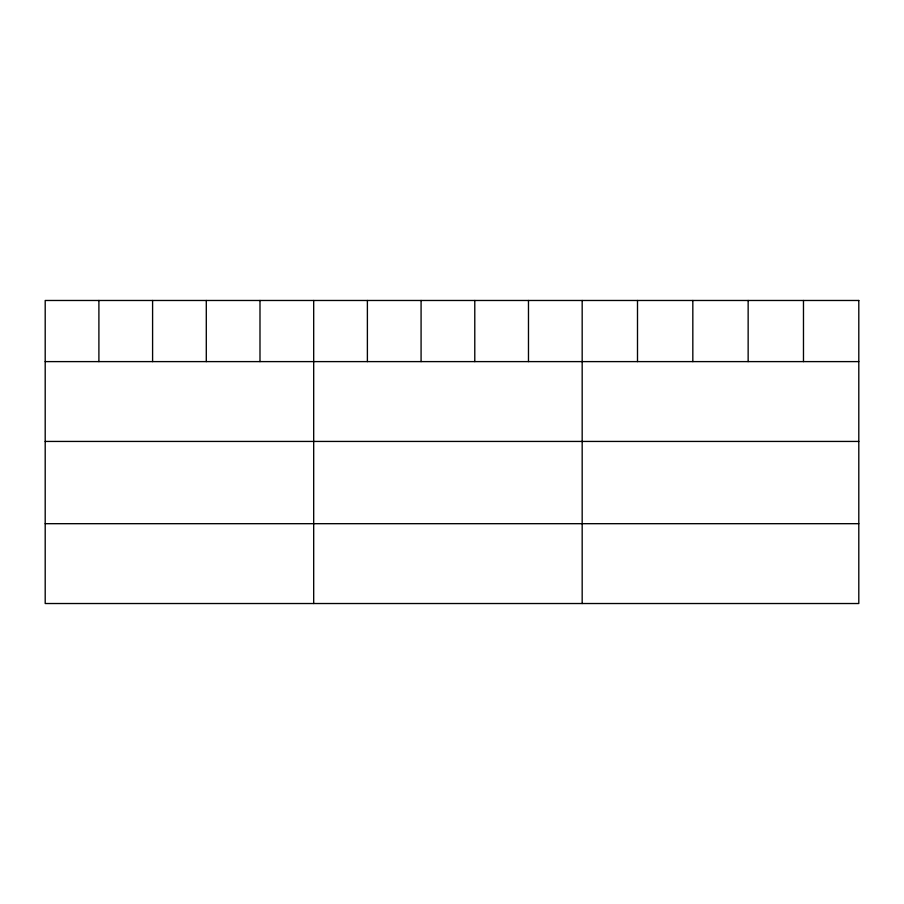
<?xml version="1.0" encoding="UTF-8"?>
<svg xmlns="http://www.w3.org/2000/svg" width="904" height="904" viewBox="0 0 904 904"><rect width="100%" height="100%" fill="white"/><g stroke="black" fill="none" stroke-linecap="round" stroke-linejoin="round"><path stroke-width="1.36" d="M45.2 361.611L858.8 361.611M45.2 441.434L858.8 441.434M45.2 523.687L858.8 523.687M803.475 300.478L803.475 361.611M748.15 300.478L748.15 361.611M692.826 300.478L692.826 361.611M637.501 300.478L637.501 361.611M582.176 300.478L582.176 603.522M528.478 300.478L528.478 361.611M474.781 300.478L474.781 361.611M421.083 300.478L421.083 361.611M367.386 300.478L367.386 361.611M313.688 300.478L313.688 603.522M259.99 300.478L259.99 361.611M206.293 300.478L206.293 361.611M152.595 300.478L152.595 361.611M98.898 300.478L98.898 361.611M858.8 300.478L45.2 300.478L45.2 603.522L858.8 603.522L858.8 300.478"/></g></svg>
